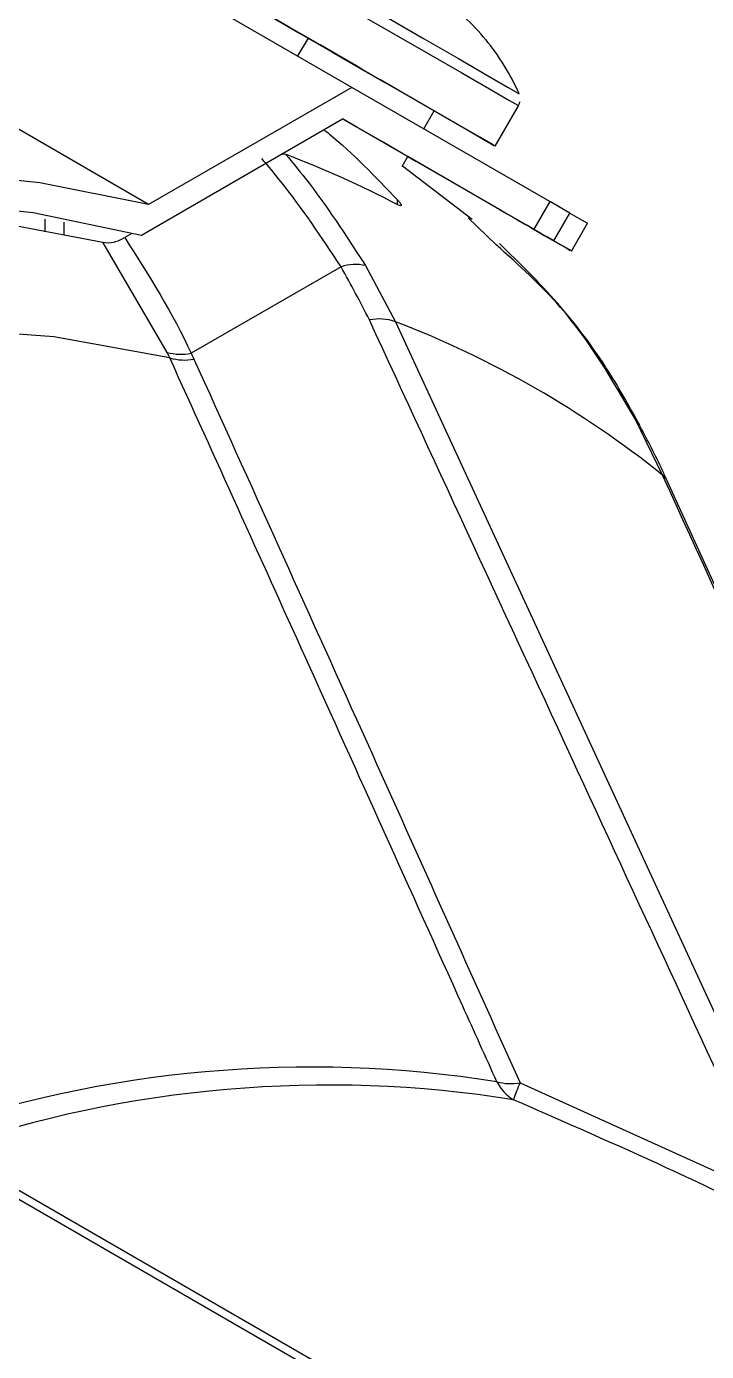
# Model space of a CAD drawing. Extents: x 7 to 113, y 1 to 87.
# Drawn here: x 20.651 to 21.416, y 69.763 to 71.254 of the extents above; entities that cross this region are included whole.
import ezdxf

# ---------------------------------------------------------------- set-up
doc = ezdxf.new("R2010")
doc.units = 0
doc.header["$MEASUREMENT"] = 0
doc.layers.add('OBJECT', color=7, linetype='CONTINUOUS')

msp = doc.modelspace()

# ---------------------------------------------------------------- linework, layer by layer
at = {"layer": 'OBJECT'}
for p, q in [((21.0174, 71.1853), (20.6072, 71.4221)), ((20.7888, 71.0534), (20.3787, 71.2902)), ((20.968, 71.2408), (20.9563, 71.2206)), ((21.0174, 71.1853), (20.7888, 71.0534)), ((21.2398, 71.0569), (21.0174, 71.1853)), ((21.1784, 71.1193), (21.2046, 71.1647)), ((20.7806, 71.0192), (21.0068, 71.1499)), ((21.0068, 71.1499), (21.2218, 71.0257)), ((21.0983, 71.1386), (21.11, 71.1588)), ((20.9432, 71.1097), (20.938, 71.1101)), ((21.0739, 71.0962), (21.0803, 71.1074)), ((21.1863, 71.0462), (21.0803, 71.1074)), ((21.1526, 71.0367), (21.0741, 71.0966)), ((21.0688, 71.0533), (21.0685, 71.0589)), ((21.1863, 71.0462), (21.1863, 71.0462)), ((21.2398, 71.0569), (21.2218, 71.0257)), ((21.2443, 71.0127), (21.2623, 71.0439)), ((20.6725, 71.0228), (20.6724, 71.037)), ((20.6934, 71.0336), (20.6934, 71.019)), ((21.1797, 71.0081), (21.1482, 71.0387)), ((21.2184, 71.0276), (21.2181, 71.0279)), ((21.2642, 71.0012), (21.2822, 71.0324)), ((20.77, 71.021), (20.762, 71.0163)), ((20.8097, 70.8872), (20.7371, 71.011)), ((21.0051, 70.9834), (20.8366, 70.8862)), ((21.0327, 70.9848), (21.0664, 70.9216)), ((21.0664, 70.9216), (21.5348, 69.9064)), ((20.8126, 70.8809), (20.8097, 70.8872)), ((21.3667, 70.7491), (21.3361, 70.8116)), ((21.7312, 69.9539), (21.3719, 70.7426)), ((23.4147, 68.3339), (20.2858, 70.1402)), ((23.4298, 68.3353), (20.3245, 70.128)), ((21.2064, 70.0656), (21.4935, 69.9353))]:
    msp.add_line(p, q, dxfattribs=at)
at = {"layer": 'OBJECT', "flags": 128}
for points in [[(20.9257, 71.3257), (20.9259, 71.3256), (20.9342, 71.3208), (20.9541, 71.3093), (20.9838, 71.2921), (21.0208, 71.2708), (21.0618, 71.2471), (21.103, 71.2233), (21.1409, 71.2015), (21.172, 71.1835), (21.1937, 71.171), (21.2039, 71.1651), (21.2046, 71.1647)], [(20.9371, 71.3331), (20.9398, 71.3315), (20.9545, 71.3231), (20.9806, 71.308), (21.0155, 71.2878), (21.056, 71.2645), (21.0979, 71.2403), (21.1372, 71.2176), (21.17, 71.1986), (21.1932, 71.1852), (21.2044, 71.1787), (21.2053, 71.1782)], [(21.0284, 71.2059), (21.0216, 71.2099), (20.9816, 71.233), (20.9467, 71.2531), (20.92, 71.2686), (20.9038, 71.2779), (20.8997, 71.2802), (20.908, 71.2755), (20.9279, 71.264), (20.9577, 71.2468), (20.9947, 71.2254), (21.0356, 71.2018), (21.0768, 71.178), (21.1147, 71.1561), (21.1459, 71.1382), (21.1675, 71.1257), (21.1777, 71.1197), (21.1756, 71.121), (21.1756, 71.121)], [(20.968, 71.2408), (20.9694, 71.24), (20.9801, 71.2339), (20.9998, 71.2225), (21.0254, 71.2077), (21.0531, 71.1917), (21.0787, 71.1769), (21.0982, 71.1657), (21.1087, 71.1596), (21.11, 71.1588)], [(21.1756, 71.121), (21.1614, 71.1292), (21.1363, 71.1437), (21.1025, 71.1632), (21.0631, 71.1859), (21.0495, 71.1937)], [(21.0803, 71.1074), (21.0891, 71.1023), (21.0883, 71.1028), (21.0754, 71.1102), (21.0525, 71.1235), (21.023, 71.1405), (21.0068, 71.1498)], [(20.7888, 71.0534), (20.6663, 71.078), (20.5389, 71.0909), (20.4071, 71.0918), (20.2714, 71.0809), (20.1324, 71.0582), (19.9905, 71.0237), (19.8463, 70.9777), (19.7004, 70.9202)], [(19.7004, 70.8905), (19.8453, 70.9474), (19.9885, 70.9928), (20.1294, 71.0267), (20.2674, 71.0488), (20.4021, 71.0592), (20.5328, 71.0577), (20.6591, 71.0444), (20.7806, 71.0192)], [(19.4987, 70.7938), (19.6098, 70.8484), (19.7607, 70.9127), (19.91, 70.9647), (20.057, 71.0042), (20.2012, 71.0311), (20.3419, 71.0453), (20.4785, 71.0467), (20.6104, 71.0352), (20.7371, 71.011)], [(21.1863, 71.0462), (21.1832, 71.048), (21.183, 71.0481), (21.1857, 71.0466), (21.1909, 71.0435), (21.1979, 71.0395), (21.2055, 71.0351), (21.2126, 71.031), (21.2181, 71.0279)], [(21.2623, 71.0439), (21.2554, 71.0479), (21.2478, 71.0523), (21.2407, 71.0564), (21.2398, 71.0569)], [(21.2623, 71.0439), (21.2728, 71.0378), (21.2795, 71.034), (21.2822, 71.0324), (21.2822, 71.0324)], [(21.2443, 71.0127), (21.2374, 71.0167), (21.2298, 71.0211), (21.2227, 71.0252), (21.2172, 71.0284), (21.2141, 71.0302), (21.2139, 71.0303), (21.2166, 71.0287), (21.2218, 71.0257)], [(21.2184, 71.0276), (21.2345, 71.0184), (21.2475, 71.0109), (21.257, 71.0054), (21.2626, 71.0021), (21.2642, 71.0013), (21.2615, 71.0028), (21.2548, 71.0067), (21.2443, 71.0127)], [(20.8126, 70.8809), (20.6822, 70.9047), (20.5462, 70.9148), (20.4052, 70.911), (20.26, 70.8935), (20.1112, 70.8623), (19.9595, 70.8175), (19.8057, 70.7594), (19.6503, 70.6882), (19.4943, 70.6043), (19.3382, 70.508), (19.1829, 70.3999), (19.029, 70.2804), (18.8773, 70.15), (18.7285, 70.0094), (18.5833, 69.8593), (18.4424, 69.7003), (18.3064, 69.5332), (18.1759, 69.3588)]]:
    msp.add_lwpolyline(points, dxfattribs=at)
at = {"layer": 'OBJECT'}
for centre, radius, start, end in [((20.9744, 71.0794), 0.2508, 39.502, 55.4817), ((20.9653, 71.0722), 0.2624, 23.8332, 39.4846), ((20.5288, 70.0204), 1.1655, 62.4197, 69.1688), ((21.0213, 70.9354), 0.0507, 76.9721, 108.6342), ((21.0481, 70.8698), 0.055, 70.4716, 101.591), ((20.6632, 69.8725), 1.124, 51.2502, 68.974), ((20.8251, 70.9437), 0.0586, 254.7597, 281.3144), ((20.8289, 70.9377), 0.0591, 253.9559, 280.4931), ((21.3211, 70.7938), 0.0233, 27.8973, 49.7434), ((21.3566, 70.7353), 0.0171, 25.3669, 53.6851), ((20.9713, 68.75), 1.3331, 80.9782, 109.2612), ((20.9908, 68.7374), 1.3255, 80.9583, 108.9089), ((21.2242, 70.0884), 0.0489, 206.46, 239.1151), ((21.1957, 70.1254), 0.0608, 255.4103, 280.1269), ((21.4823, 69.9493), 0.2995, 157.1476, 161.0741)]:
    msp.add_arc(centre, radius, start, end, dxfattribs=at)
for points, knots in [([(21.2044, 71.1648), (21.2051, 71.1658), (21.2059, 71.1671), (21.2061, 71.1686), (21.2061, 71.169)], [0, 0, 0, 0, 0.763735, 1, 1, 1, 1]), ([(20.9859, 71.1378), (20.988, 71.1361), (21.0165, 71.1133), (21.0435, 71.085), (21.0685, 71.0589)], [0, 0, 0, 0, 0.073864, 1, 1, 1, 1]), ([(21.0051, 70.9834), (21.0051, 70.9834), (20.9837, 71.0163), (20.955, 71.0588), (20.9233, 71.0967), (20.9162, 71.1053)], [0, 0, 0, 0, 0.000015, 0.773396, 1, 1, 1, 1]), ([(20.9432, 71.1097), (20.9504, 71.101), (20.9826, 71.0622), (21.0108, 71.0186), (21.0327, 70.9848)], [0, 0, 0, 0, 0.22451, 1, 1, 1, 1]), ([(21.0685, 71.0589), (21.0693, 71.058), (21.0708, 71.0564), (21.0723, 71.0543), (21.0729, 71.0529), (21.0727, 71.052), (21.0712, 71.0521), (21.0693, 71.053), (21.0684, 71.0534)], [0, 0, 0, 0, 0.139974, 0.280619, 0.412116, 0.549234, 0.769118, 1, 1, 1, 1]), ([(20.7371, 71.011), (20.7413, 71.0106), (20.749, 71.0099), (20.7579, 71.0143), (20.762, 71.0163)], [0, 0, 0, 0, 0.540768, 1, 1, 1, 1]), ([(20.762, 71.0163), (20.789, 70.9737), (20.8159, 70.9311), (20.8366, 70.8862), (20.8366, 70.8862)], [0, 0, 0, 0, 0.999987, 1, 1, 1, 1]), ([(21.3361, 70.8116), (21.3106, 70.8556), (21.2681, 70.9289), (21.2049, 70.9855), (21.1797, 71.0081)], [0, 0, 0, 0, 0.601075, 1, 1, 1, 1]), ([(21.3413, 70.8046), (21.3301, 70.825), (21.3032, 70.8735), (21.251, 70.9433), (21.2057, 70.9878), (21.1833, 71.0098)], [0, 0, 0, 0, 0.269103, 0.640035, 1, 1, 1, 1]), ([(21.037, 70.9237), (21.0268, 70.9436), (21.0165, 70.9636), (21.0051, 70.9834), (21.0051, 70.9834)], [0, 0, 0, 0, 0.99997, 1, 1, 1, 1]), ([(21.4935, 69.9353), (21.4193, 70.0957), (21.267, 70.4254), (21.115, 70.7546), (21.037, 70.9237)], [0, 0, 0, 0, 0.486656, 1, 1, 1, 1]), ([(21.1804, 70.0666), (21.1676, 70.0949), (21.096, 70.2541), (20.9735, 70.5256), (20.8635, 70.7686), (20.8126, 70.8809)], [0, 0, 0, 0, 0.104198, 0.585846, 1, 1, 1, 1]), ([(20.8366, 70.8862), (20.8366, 70.8862), (20.8377, 70.884), (20.8387, 70.8818), (20.8397, 70.8796)], [0, 0, 0, 0, 0.000279, 1, 1, 1, 1]), ([(20.8397, 70.8796), (20.9027, 70.7402), (21.0252, 70.469), (21.1471, 70.1975), (21.2064, 70.0656)], [0, 0, 0, 0, 0.514049, 1, 1, 1, 1]), ([(21.372, 70.7423), (21.3702, 70.7463), (21.3604, 70.7683), (21.3501, 70.7879), (21.3416, 70.8039)], [0, 0, 0, 0, 0.18235, 1, 1, 1, 1]), ([(21.7285, 69.9555), (21.6895, 70.0411), (21.5691, 70.3056), (21.4483, 70.5702), (21.3667, 70.7491)], [0, 0, 0, 0, 0.323955, 1, 1, 1, 1]), ([(21.4838, 69.9168), (21.4465, 69.9345), (21.3523, 69.9794), (21.2568, 70.0212), (21.1991, 70.0464)], [0, 0, 0, 0, 0.396331, 1, 1, 1, 1])]:
    msp.add_open_spline(points, degree=3, knots=knots, dxfattribs=at)

doc.saveas('drawing.dxf')
